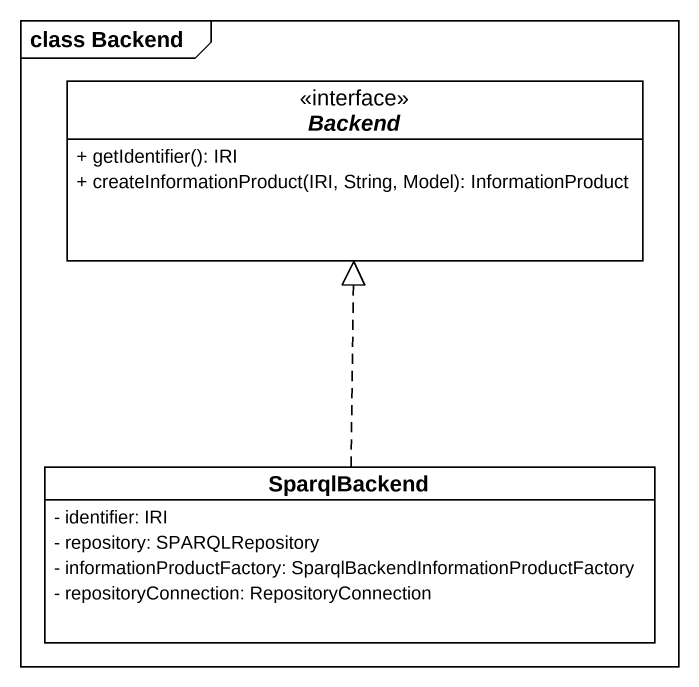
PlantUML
@startuml
mainframe class Backend
hide circle
hide empty members
skinparam classAttributeIconSize 0
interface Backend {
  + getIdentifier(): IRI
  + createInformationProduct(IRI, String, Model): InformationProduct
}
class SparqlBackend {
  - identifier: IRI
  - repository: SPARQLRepository
  - informationProductFactory: SparqlBackendInformationProductFactory
  - repositoryConnection: RepositoryConnection
}
SparqlBackend .up.|> Backend
@enduml
